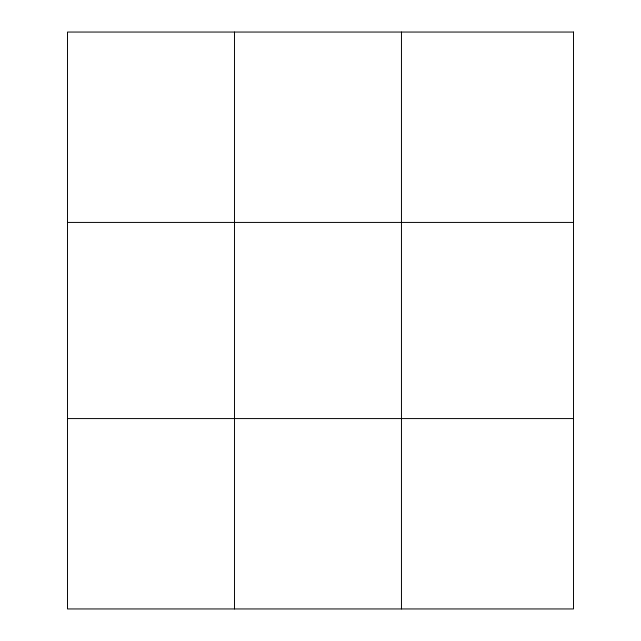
<?xml version="1.0" encoding="UTF-8"?>
<svg xmlns="http://www.w3.org/2000/svg" width="641" height="641" viewBox="0 0 641 641"><rect width="100%" height="100%" fill="white"/><g stroke="black" fill="none" stroke-linecap="round" stroke-linejoin="round"><path stroke-width="0.96" d="M234.478 608.95L234.478 32.05M401.458 608.95L401.458 32.05M67.497 222.427L573.503 222.427M67.497 418.573L573.503 418.573M573.503 32.05L573.503 608.95L67.497 608.95L67.497 32.05L573.503 32.05"/></g></svg>
